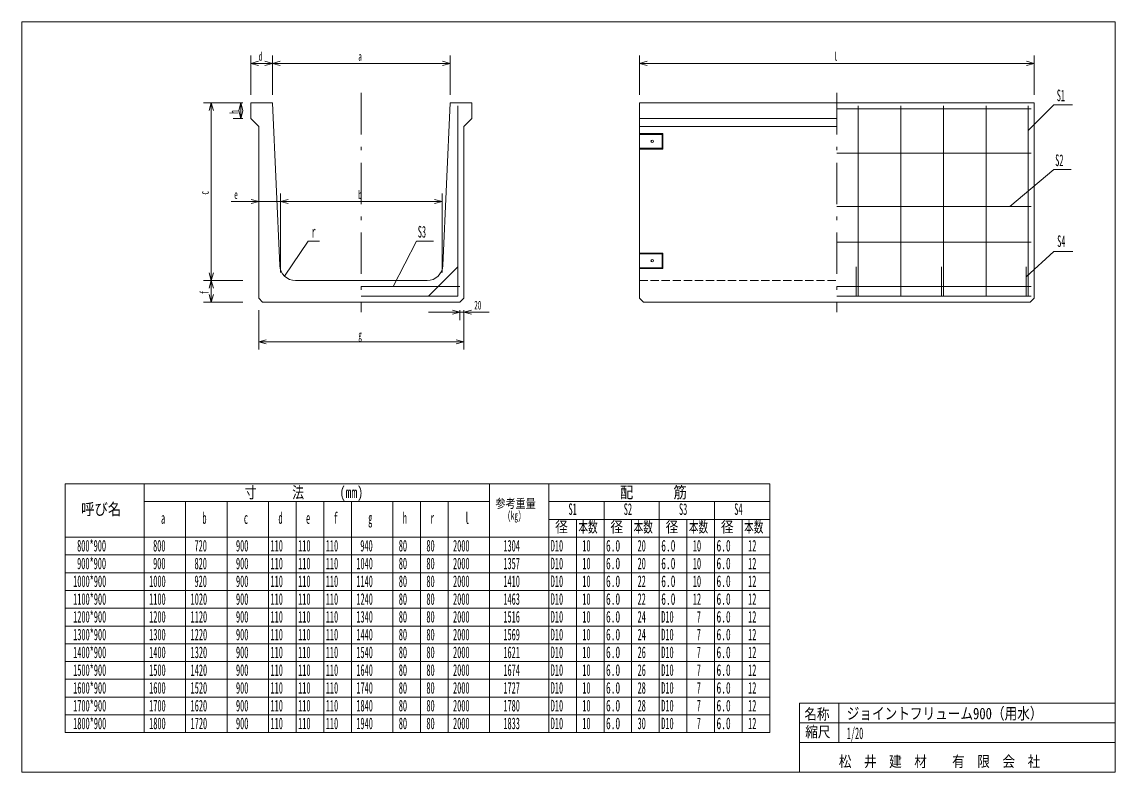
# Model space of a CAD drawing. Units: millimetres, scale not verified. Extents: x 74 to 5614, y 79 to 3879.
import ezdxf
from ezdxf.enums import TextEntityAlignment as Align

# ---------------------------------------------------------------- set-up
doc = ezdxf.new("R2010")
doc.units = ezdxf.units.MM
doc.header["$LTSCALE"] = 7
doc.linetypes.add('USER1', pattern=[50.5, 30, -9, 2.5, -9])
doc.linetypes.add('USER2', pattern=[8, 6, -2])
doc.layers.add('1', color=7, linetype='Continuous', lineweight=18)
doc.styles.add('ＭＳ ゴシック', font='')
doc.styles.get('ＭＳ ゴシック').set_extended_font_data('MS Gothic')

msp = doc.modelspace()

# ---------------------------------------------------------------- linework, layer by layer
at = {"layer": '1'}
for p, q in [((73.5, 3879), (5613.5, 3879)), ((73.5, 79), (73.5, 3879)), ((5613.5, 3879), (5613.5, 79)), ((1233.5, 3709), (1233.5, 3509)), ((1233.5, 3669), (1272.137, 3679.353)), ((1343.5, 3669), (1233.5, 3669)), ((1233.5, 3669), (1272.137, 3658.647)), ((1343.5, 3669), (1304.863, 3679.353)), ((1343.5, 3669), (1304.863, 3658.647)), ((1343.5, 3709), (1343.5, 3509)), ((1343.5, 3709), (1343.5, 3509)), ((1343.5, 3669), (1382.137, 3679.353)), ((1343.5, 3669), (2243.5, 3669)), ((1343.5, 3669), (1382.137, 3658.647)), ((2243.5, 3669), (2204.863, 3679.353)), ((2243.5, 3669), (2204.863, 3658.647)), ((2243.5, 3709), (2243.5, 3509)), ((3203.5, 3709), (3203.5, 3509)), ((3203.5, 3669), (3242.137, 3679.353)), ((3203.5, 3669), (5203.5, 3669)), ((3203.5, 3669), (3242.137, 3658.647)), ((5203.5, 3669), (5164.863, 3679.353)), ((5203.5, 3669), (5164.863, 3658.647)), ((5203.5, 3709), (5203.5, 3509)), ((993.5, 3469), (1193.5, 3469)), ((1033.5, 3469), (1023.147, 3430.363)), ((1033.5, 3469), (1033.5, 2569)), ((1033.5, 3469), (1043.853, 3430.363)), ((1143.5, 3469), (1193.5, 3469)), ((1183.5, 3469), (1173.147, 3430.363)), ((1183.5, 3469), (1183.5, 3389)), ((1183.5, 3469), (1193.853, 3430.363)), ((1233.5, 3469), (1343.5, 3469)), ((1233.5, 3469), (1233.5, 3389)), ((1380.102, 2645.448), (1343.5, 3469)), ((2243.5, 3469), (2206.898, 2645.448)), ((2243.5, 3469), (2353.5, 3469)), ((2283.5, 2489), (2283.5, 3454)), ((2353.5, 3389), (2353.5, 3469)), ((3203.5, 3469), (5203.5, 3469)), ((3203.5, 3469), (3203.5, 2479)), ((4203.5, 3439), (5188.5, 3439)), ((4311.5, 2489), (4311.5, 3454)), ((4527.5, 3454), (4527.5, 2489)), ((4743.5, 2489), (4743.5, 3454)), ((4959.5, 3454), (4959.5, 2489)), ((5173.5, 3328.744), (5303.5, 3459.645)), ((5173.5, 2489), (5173.5, 3454)), ((5203.5, 3469), (5203.5, 2479)), ((5303.5, 3459.645), (5397.771, 3459.645)), ((1143.5, 3389), (1193.5, 3389)), ((1183.5, 3389), (1173.147, 3427.637)), ((1183.5, 3389), (1193.853, 3427.637)), ((1233.5, 3389), (1273.5, 3349)), ((2313.5, 3349), (2353.5, 3389)), ((3203.5, 3389), (4203.5, 3389)), ((1273.5, 3349), (1273.5, 2479)), ((2313.5, 3349), (2313.5, 2479)), ((3203.5, 3349), (4203.5, 3349)), ((3203.5, 3313), (3321.5, 3313)), ((3317.5, 3309), (3203.5, 3309)), ((3317.5, 3239), (3317.5, 3309)), ((3321.5, 3313), (3321.5, 3235)), ((3203.5, 3239), (3317.5, 3239)), ((3321.5, 3235), (3203.5, 3235)), ((5188.5, 3214), (4203.5, 3214)), ((5079.86, 2944), (5303.5, 3131.141)), ((5303.5, 3131.141), (5389.86, 3131.141)), ((1273.5, 3009), (1273.5, 2609)), ((1383.5, 3009), (1383.5, 2609)), ((1383.5, 3009), (1383.5, 2609)), ((2203.5, 3009), (2203.5, 2609)), ((1543.5, 2969), (1134.564, 2969)), ((1273.5, 2969), (1234.863, 2979.353)), ((1273.5, 2969), (1234.863, 2958.647)), ((1383.5, 2969), (1422.137, 2979.353)), ((1383.5, 2969), (1422.137, 2979.353)), ((1383.5, 2969), (2203.5, 2969)), ((1383.5, 2969), (1422.137, 2958.647)), ((1383.5, 2969), (1422.137, 2958.647)), ((2203.5, 2969), (2164.863, 2979.353)), ((2203.5, 2969), (2164.863, 2958.647)), ((4203.5, 2944), (5188.5, 2944)), ((1404.68, 2591.232), (1525.082, 2769)), ((1525.082, 2769), (1582.445, 2769)), ((1955.358, 2539), (2073.014, 2769)), ((2073.014, 2769), (2159.86, 2769)), ((4203.5, 2764), (5188.5, 2764)), ((5163.5, 2588.231), (5303.5, 2715.426)), ((5303.5, 2715.426), (5399.86, 2715.426)), ((3203.5, 2708), (3321.5, 2708)), ((3317.5, 2704), (3203.5, 2704)), ((3317.5, 2634), (3317.5, 2704)), ((3321.5, 2630), (3321.5, 2708)), ((1033.5, 2569), (1023.147, 2607.637)), ((1033.5, 2569), (1043.853, 2607.637)), ((2133.5, 2489), (2283.5, 2639)), ((3203.5, 2634), (3317.5, 2634)), ((3203.5, 2630), (3321.5, 2630)), ((4301.5, 2489), (4301.5, 2639)), ((4733.5, 2489), (4733.5, 2639)), ((5163.5, 2489), (5163.5, 2639)), ((993.5, 2569), (1193.5, 2569)), ((993.5, 2569), (1193.5, 2569)), ((1033.5, 2569), (1023.147, 2530.363)), ((1033.5, 2569), (1033.5, 2459)), ((1033.5, 2569), (1043.853, 2530.363)), ((2126.977, 2569), (1460.023, 2569)), ((1033.5, 2459), (1023.147, 2497.637)), ((1033.5, 2459), (1043.853, 2497.637)), ((1793.5, 2539), (2293.5, 2539)), ((4203.5, 2539), (5188.5, 2539)), ((993.5, 2459), (1193.5, 2459)), ((1273.5, 2479), (1293.5, 2459)), ((1293.5, 2459), (2293.5, 2459)), ((1793.5, 2489), (2283.5, 2489)), ((2293.5, 2459), (2313.5, 2479)), ((3203.5, 2479), (3223.5, 2459)), ((3223.5, 2459), (5183.5, 2459)), ((5188.5, 2489), (4203.5, 2489)), ((5203.5, 2479), (5183.5, 2459)), ((1273.5, 2219), (1273.5, 2419)), ((2440.969, 2409), (2133.5, 2409)), ((2293.5, 2409), (2254.863, 2419.353)), ((2293.5, 2409), (2254.863, 2398.647)), ((2293.5, 2369), (2293.5, 2419)), ((2313.5, 2409), (2352.137, 2419.353)), ((2313.5, 2219), (2313.5, 2419)), ((2313.5, 2369), (2313.5, 2419)), ((2313.5, 2409), (2352.137, 2398.647)), ((1273.5, 2259), (1312.137, 2269.353)), ((1273.5, 2259), (2313.5, 2259)), ((1273.5, 2259), (1312.137, 2248.647)), ((2313.5, 2259), (2274.863, 2269.353)), ((2313.5, 2259), (2274.863, 2248.647)), ((343.5, 1539), (293.5, 1539)), ((293.5, 1539), (293.5, 729)), ((343.5, 1539), (1113.5, 1539)), ((693.5, 1539), (693.5, 729)), ((1183.5, 1539), (1113.5, 1539)), ((1183.5, 1539), (3583.5, 1539)), ((2443.5, 1539), (2443.5, 1179)), ((2743.5, 1539), (2743.5, 1179)), ((3583.5, 1539), (3863.5, 1539)), ((3863.5, 1539), (3863.5, 729)), ((693.5, 1449), (833.5, 1449)), ((903.5, 1449), (693.5, 1449)), ((903.5, 1449), (1008.5, 1449)), ((903.5, 1449), (903.5, 729)), ((973.5, 1449), (1113.5, 1449)), ((1183.5, 1449), (1113.5, 1449)), ((1113.5, 1449), (1113.5, 729)), ((1183.5, 1449), (1743.5, 1449)), ((1323.5, 1449), (1323.5, 279)), ((1463.5, 1449), (1463.5, 279)), ((1603.5, 1449), (1603.5, 279)), ((1953.5, 1449), (1743.5, 1449)), ((1743.5, 1449), (1743.5, 279)), ((1813.5, 1449), (2093.5, 1449)), ((1953.5, 1449), (1953.5, 279)), ((2093.5, 1449), (2233.5, 1449)), ((2093.5, 1449), (2093.5, 279)), ((2233.5, 1449), (2443.5, 1449)), ((2233.5, 1449), (2233.5, 729)), ((2743.5, 1449), (3303.5, 1449)), ((3023.5, 1449), (3023.5, 1359)), ((3303.5, 1449), (3583.5, 1449)), ((3303.5, 1449), (3303.5, 1359)), ((3583.5, 1449), (3863.5, 1449)), ((3583.5, 729), (3583.5, 1449)), ((2743.5, 1359), (2813.5, 1359)), ((2813.5, 1359), (3303.5, 1359)), ((2883.5, 1359), (2883.5, 1179)), ((3023.5, 1359), (3023.5, 1179)), ((3163.5, 1359), (3163.5, 1179)), ((3303.5, 1359), (3583.5, 1359)), ((3303.5, 1359), (3303.5, 1179)), ((3443.5, 1359), (3443.5, 729)), ((3583.5, 1359), (3863.5, 1359)), ((3723.5, 1359), (3723.5, 729)), ((343.5, 1269), (293.5, 1269)), ((343.5, 1269), (833.5, 1269)), ((693.5, 1269), (903.5, 1269)), ((903.5, 1269), (1008.5, 1269)), ((973.5, 1269), (1113.5, 1269)), ((1183.5, 1269), (1113.5, 1269)), ((1183.5, 1269), (1743.5, 1269)), ((1953.5, 1269), (1743.5, 1269)), ((1813.5, 1269), (2093.5, 1269)), ((2093.5, 1269), (2233.5, 1269)), ((2233.5, 1269), (2443.5, 1269)), ((2443.5, 1269), (2743.5, 1269)), ((2743.5, 1269), (3303.5, 1269)), ((3303.5, 1269), (3583.5, 1269)), ((3583.5, 1269), (3863.5, 1269)), ((293.5, 1179), (3863.5, 1179)), ((2443.5, 1179), (2443.5, 729)), ((2743.5, 1179), (2743.5, 729)), ((2883.5, 1179), (2883.5, 729)), ((3023.5, 1179), (3023.5, 729)), ((3163.5, 1179), (3163.5, 729)), ((3303.5, 729), (3303.5, 1179)), ((293.5, 1089), (3863.5, 1089)), ((293.5, 999), (3863.5, 999)), ((293.5, 909), (3863.5, 909)), ((293.5, 819), (3863.5, 819)), ((293.5, 729), (293.5, 549)), ((293.5, 729), (3863.5, 729)), ((693.5, 729), (693.5, 549)), ((903.5, 729), (903.5, 549)), ((1113.5, 549), (1113.5, 729)), ((2233.5, 729), (2233.5, 549)), ((2443.5, 729), (2443.5, 549)), ((2743.5, 549), (2743.5, 729)), ((2883.5, 549), (2883.5, 729)), ((3023.5, 729), (3023.5, 369)), ((3163.5, 549), (3163.5, 729)), ((3303.5, 729), (3303.5, 549)), ((3443.5, 549), (3443.5, 729)), ((3583.5, 729), (3583.5, 549)), ((3723.5, 729), (3723.5, 549)), ((3863.5, 549), (3863.5, 729)), ((293.5, 639), (3863.5, 639)), ((3023.5, 549), (3023.5, 639)), ((293.5, 549), (293.5, 369)), ((293.5, 549), (3863.5, 549)), ((693.5, 549), (693.5, 369)), ((903.5, 549), (903.5, 369)), ((1113.5, 549), (1113.5, 369)), ((2233.5, 549), (2233.5, 369)), ((2443.5, 549), (2443.5, 369)), ((2743.5, 549), (2743.5, 369)), ((2883.5, 549), (2883.5, 369)), ((3023.5, 549), (3023.5, 369)), ((3163.5, 549), (3163.5, 369)), ((3303.5, 549), (3303.5, 369)), ((3443.5, 549), (3443.5, 369)), ((3583.5, 549), (3583.5, 369)), ((3723.5, 549), (3723.5, 369)), ((3863.5, 549), (3863.5, 369)), ((293.5, 459), (3863.5, 459)), ((4013.5, 429), (4013.5, 229)), ((4013.5, 429), (5336, 429)), ((4213.5, 429), (4213.5, 229)), ((5336, 429), (5613.5, 429)), ((293.5, 369), (293.5, 279)), ((293.5, 369), (3863.5, 369)), ((693.5, 369), (693.5, 279)), ((903.5, 369), (903.5, 279)), ((1113.5, 369), (1113.5, 279)), ((2233.5, 369), (2233.5, 279)), ((2443.5, 369), (2443.5, 279)), ((2743.5, 369), (2743.5, 279)), ((2883.5, 369), (2883.5, 279)), ((3023.5, 369), (3023.5, 279)), ((3163.5, 369), (3163.5, 279)), ((3303.5, 369), (3303.5, 279)), ((3443.5, 369), (3443.5, 279)), ((3583.5, 369), (3583.5, 279)), ((3723.5, 369), (3723.5, 279)), ((3863.5, 279), (3863.5, 369)), ((293.5, 279), (3863.5, 279)), ((4413.5, 329), (4013.5, 329)), ((4413.5, 329), (5613.5, 329)), ((4013.5, 229), (4013.5, 79)), ((4013.5, 229), (5613.5, 229)), ((5613.5, 79), (73.5, 79))]:
    msp.add_line(p, q, dxfattribs=at)
at = {"layer": '1', "linetype": 'USER1'}
for p, q in [((1793.5, 3519), (1793.5, 2409)), ((4203.5, 3519), (4203.5, 2409))]:
    msp.add_line(p, q, dxfattribs=at)
at = {"layer": '1', "linetype": 'USER2'}
msp.add_line((3203.5, 2569), (4203.5, 2569), dxfattribs=at)
at = {"layer": '1'}
for centre in [(3267.5, 3274), (3267.5, 2669)]:
    msp.add_circle(centre, 6, dxfattribs=at)
for centre, start, end in [((1460.023, 2649), 182.5448, 270), ((2126.977, 2649), 270, 357.4552)]:
    msp.add_arc(centre, 80, start, end, dxfattribs=at)

# ---------------------------------------------------------------- texts
at = {"layer": '1', "style": 'ＭＳ ゴシック'}
for s, height, width, p in [('d', 43.99, 0.5, (1273.5, 3669)), ('a', 43.99, 0.5, (1778.5, 3669)), ('l', 43.99, 0.5, (4188.5, 3669)), ('S1', 58.65, 0.5, (5317.771, 3459.645)), ('S2', 58.65, 0.5, (5309.86, 3131.141)), ('e', 43.99, 0.5, (1149.564, 2969)), ('b', 43.99, 0.5, (1778.5, 2969)), ('r', 58.65, 0.5, (1542.445, 2769)), ('S3', 58.65, 0.5, (2079.86, 2769)), ('S4', 58.65, 0.5, (5319.86, 2721.141)), ('20', 43.99, 0.5, (2365.969, 2409)), ('g', 43.99, 0.5, (1778.5, 2259)), ('寸\u3000\u3000\u3000法\u3000\u3000\u3000(mm)', 58.65, 0.75, (1203.5, 1449)), ('配\u3000\u3000\u3000筋', 58.65, 0.85, (3103.5, 1449)), ('呼び名', 58.65, 0.85, (373.5, 1364)), ('参考重量', 43.99, 0.85, (2473.5, 1404)), ('S1', 58.65, 0.5, (2843.5, 1364)), ('S2', 58.65, 0.5, (3123.5, 1364)), ('S3', 58.65, 0.5, (3403.5, 1364)), ('S4', 58.65, 0.5, (3683.5, 1364)), ('b', 58.65, 0.5, (988.5, 1319)), ('d', 58.65, 0.5, (1373.5, 1319)), ('f', 58.65, 0.5, (1653.5, 1319)), ('h', 58.65, 0.5, (2003.5, 1319)), ('l', 58.65, 0.5, (2318.5, 1319)), ('(kg)', 43.99, 0.5, (2533.5, 1344)), ('a', 58.65, 0.5, (778.5, 1319)), ('c', 58.65, 0.5, (1198.5, 1319)), ('e', 58.65, 0.5, (1513.5, 1319)), ('g', 58.65, 0.5, (1828.5, 1319)), ('r', 58.65, 0.5, (2143.5, 1319)), ('径', 54.99, 0.85, (2776, 1276.5)), ('本数', 54.99, 0.65, (2893.5, 1276.5)), ('径', 54.99, 0.85, (3056, 1276.5)), ('本数', 54.99, 0.65, (3173.5, 1276.5)), ('径', 54.99, 0.85, (3336, 1276.5)), ('本数', 54.99, 0.65, (3453.5, 1276.5)), ('径', 54.99, 0.85, (3616, 1276.5)), ('本数', 54.99, 0.65, (3733.5, 1276.5)), ('800*900', 58.65, 0.5, (353.5, 1179)), ('800', 58.65, 0.5, (738.5, 1179)), ('720', 58.65, 0.5, (948.5, 1179)), ('900', 58.65, 0.5, (1158.5, 1179)), ('110', 58.65, 0.5, (1333.5, 1179)), ('110', 58.65, 0.5, (1473.5, 1179)), ('110', 58.65, 0.5, (1613.5, 1179)), ('940', 58.65, 0.5, (1788.5, 1179)), ('80', 58.65, 0.5, (1983.5, 1179)), ('80', 58.65, 0.5, (2123.5, 1179)), ('2000', 58.65, 0.5, (2258.5, 1179)), ('1304', 58.65, 0.5, (2513.5, 1179)), ('D10', 58.65, 0.5, (2753.5, 1179)), ('10', 58.65, 0.5, (2913.5, 1179)), ('6.0', 58.65, 0.6, (3033.5, 1179)), ('20', 58.65, 0.5, (3193.5, 1179)), ('6.0', 58.65, 0.6, (3313.5, 1179)), ('10', 58.65, 0.5, (3473.5, 1179)), ('6.0', 58.65, 0.6, (3593.5, 1179)), ('12', 58.65, 0.5, (3753.5, 1179)), ('900*900', 58.65, 0.5, (353.5, 1089)), ('900', 58.65, 0.5, (738.5, 1089)), ('820', 58.65, 0.5, (948.5, 1089)), ('900', 58.65, 0.5, (1158.5, 1089)), ('110', 58.65, 0.5, (1333.5, 1089)), ('110', 58.65, 0.5, (1473.5, 1089)), ('110', 58.65, 0.5, (1613.5, 1089)), ('1040', 58.65, 0.5, (1768.5, 1089)), ('80', 58.65, 0.5, (1983.5, 1089)), ('80', 58.65, 0.5, (2123.5, 1089)), ('2000', 58.65, 0.5, (2258.5, 1089)), ('1357', 58.65, 0.5, (2513.5, 1089)), ('D10', 58.65, 0.5, (2753.5, 1089)), ('10', 58.65, 0.5, (2913.5, 1089)), ('6.0', 58.65, 0.6, (3033.5, 1089)), ('20', 58.65, 0.5, (3193.5, 1089)), ('6.0', 58.65, 0.6, (3313.5, 1089)), ('10', 58.65, 0.5, (3473.5, 1089)), ('6.0', 58.65, 0.6, (3593.5, 1089)), ('12', 58.65, 0.5, (3753.5, 1089)), ('1000*900', 58.65, 0.5, (333.5, 999)), ('1000', 58.65, 0.5, (718.5, 999)), ('920', 58.65, 0.5, (948.5, 999)), ('900', 58.65, 0.5, (1158.5, 999)), ('110', 58.65, 0.5, (1333.5, 999)), ('110', 58.65, 0.5, (1473.5, 999)), ('110', 58.65, 0.5, (1613.5, 999)), ('1140', 58.65, 0.5, (1768.5, 999)), ('80', 58.65, 0.5, (1983.5, 999)), ('80', 58.65, 0.5, (2123.5, 999)), ('2000', 58.65, 0.5, (2258.5, 999)), ('1410', 58.65, 0.5, (2513.5, 999)), ('D10', 58.65, 0.5, (2753.5, 999)), ('10', 58.65, 0.5, (2913.5, 999)), ('6.0', 58.65, 0.6, (3033.5, 999)), ('22', 58.65, 0.5, (3193.5, 999)), ('6.0', 58.65, 0.6, (3313.5, 999)), ('10', 58.65, 0.5, (3473.5, 999)), ('6.0', 58.65, 0.6, (3593.5, 999)), ('12', 58.65, 0.5, (3753.5, 999)), ('1100*900', 58.65, 0.5, (333.5, 909)), ('1100', 58.65, 0.5, (718.5, 909)), ('1020', 58.65, 0.5, (928.5, 909)), ('900', 58.65, 0.5, (1158.5, 909)), ('110', 58.65, 0.5, (1333.5, 909)), ('110', 58.65, 0.5, (1473.5, 909)), ('110', 58.65, 0.5, (1613.5, 909)), ('1240', 58.65, 0.5, (1768.5, 909)), ('80', 58.65, 0.5, (1983.5, 909)), ('80', 58.65, 0.5, (2123.5, 909)), ('2000', 58.65, 0.5, (2258.5, 909)), ('1463', 58.65, 0.5, (2513.5, 909)), ('D10', 58.65, 0.5, (2753.5, 909)), ('10', 58.65, 0.5, (2913.5, 909)), ('6.0', 58.65, 0.6, (3033.5, 909)), ('22', 58.65, 0.5, (3193.5, 909)), ('6.0', 58.65, 0.6, (3313.5, 909)), ('12', 58.65, 0.5, (3473.5, 909)), ('6.0', 58.65, 0.6, (3593.5, 909)), ('12', 58.65, 0.5, (3753.5, 909)), ('1200*900', 58.65, 0.5, (333.5, 819)), ('1200', 58.65, 0.5, (718.5, 819)), ('1120', 58.65, 0.5, (928.5, 819)), ('900', 58.65, 0.5, (1158.5, 819)), ('110', 58.65, 0.5, (1333.5, 819)), ('110', 58.65, 0.5, (1473.5, 819)), ('110', 58.65, 0.5, (1613.5, 819)), ('1340', 58.65, 0.5, (1768.5, 819)), ('80', 58.65, 0.5, (1983.5, 819)), ('80', 58.65, 0.5, (2123.5, 819)), ('2000', 58.65, 0.5, (2258.5, 819)), ('1516', 58.65, 0.5, (2513.5, 819)), ('D10', 58.65, 0.5, (2753.5, 819)), ('10', 58.65, 0.5, (2913.5, 819)), ('6.0', 58.65, 0.6, (3033.5, 819)), ('24', 58.65, 0.5, (3193.5, 819)), ('D10', 58.65, 0.5, (3313.5, 819)), ('7', 58.65, 0.5, (3493.5, 819)), ('6.0', 58.65, 0.6, (3593.5, 819)), ('12', 58.65, 0.5, (3753.5, 819)), ('1300*900', 58.65, 0.5, (333.5, 729)), ('1300', 58.65, 0.5, (718.5, 729)), ('1220', 58.65, 0.5, (928.5, 729)), ('900', 58.65, 0.5, (1158.5, 729)), ('110', 58.65, 0.5, (1333.5, 729)), ('110', 58.65, 0.5, (1473.5, 729)), ('110', 58.65, 0.5, (1613.5, 729)), ('1440', 58.65, 0.5, (1768.5, 729)), ('80', 58.65, 0.5, (1983.5, 729)), ('80', 58.65, 0.5, (2123.5, 729)), ('2000', 58.65, 0.5, (2258.5, 729)), ('1569', 58.65, 0.5, (2513.5, 729)), ('D10', 58.65, 0.5, (2753.5, 729)), ('10', 58.65, 0.5, (2913.5, 729)), ('6.0', 58.65, 0.6, (3033.5, 729)), ('24', 58.65, 0.5, (3193.5, 729)), ('D10', 58.65, 0.5, (3313.5, 729)), ('7', 58.65, 0.5, (3493.5, 729)), ('6.0', 58.65, 0.6, (3593.5, 729)), ('12', 58.65, 0.5, (3753.5, 729)), ('1400*900', 58.65, 0.5, (333.5, 639)), ('1400', 58.65, 0.5, (718.5, 639)), ('1320', 58.65, 0.5, (928.5, 639)), ('900', 58.65, 0.5, (1158.5, 639)), ('110', 58.65, 0.5, (1333.5, 639)), ('110', 58.65, 0.5, (1473.5, 639)), ('110', 58.65, 0.5, (1613.5, 639)), ('1540', 58.65, 0.5, (1768.5, 639)), ('80', 58.65, 0.5, (1983.5, 639)), ('80', 58.65, 0.5, (2123.5, 639)), ('2000', 58.65, 0.5, (2258.5, 639)), ('1621', 58.65, 0.5, (2513.5, 639)), ('D10', 58.65, 0.5, (2753.5, 639)), ('10', 58.65, 0.5, (2913.5, 639)), ('6.0', 58.65, 0.6, (3033.5, 639)), ('26', 58.65, 0.5, (3193.5, 639)), ('D10', 58.65, 0.5, (3313.5, 639)), ('7', 58.65, 0.5, (3493.5, 639)), ('6.0', 58.65, 0.6, (3593.5, 639)), ('12', 58.65, 0.5, (3753.5, 639)), ('1500*900', 58.65, 0.5, (333.5, 549)), ('1500', 58.65, 0.5, (718.5, 549)), ('1420', 58.65, 0.5, (928.5, 549)), ('900', 58.65, 0.5, (1158.5, 549)), ('110', 58.65, 0.5, (1333.5, 549)), ('110', 58.65, 0.5, (1473.5, 549)), ('110', 58.65, 0.5, (1613.5, 549)), ('1640', 58.65, 0.5, (1768.5, 549)), ('80', 58.65, 0.5, (1983.5, 549)), ('80', 58.65, 0.5, (2123.5, 549)), ('2000', 58.65, 0.5, (2258.5, 549)), ('1674', 58.65, 0.5, (2513.5, 549)), ('D10', 58.65, 0.5, (2753.5, 549)), ('10', 58.65, 0.5, (2913.5, 549)), ('6.0', 58.65, 0.6, (3033.5, 549)), ('26', 58.65, 0.5, (3193.5, 549)), ('D10', 58.65, 0.5, (3313.5, 549)), ('7', 58.65, 0.5, (3493.5, 549)), ('6.0', 58.65, 0.6, (3593.5, 549)), ('12', 58.65, 0.5, (3753.5, 549)), ('1600*900', 58.65, 0.5, (333.5, 459)), ('1600', 58.65, 0.5, (718.5, 459)), ('1520', 58.65, 0.5, (928.5, 459)), ('900', 58.65, 0.5, (1158.5, 459)), ('110', 58.65, 0.5, (1333.5, 459)), ('110', 58.65, 0.5, (1473.5, 459)), ('110', 58.65, 0.5, (1613.5, 459)), ('1740', 58.65, 0.5, (1768.5, 459)), ('80', 58.65, 0.5, (1983.5, 459)), ('80', 58.65, 0.5, (2123.5, 459)), ('2000', 58.65, 0.5, (2258.5, 459)), ('1727', 58.65, 0.5, (2513.5, 459)), ('D10', 58.65, 0.5, (2753.5, 459)), ('10', 58.65, 0.5, (2913.5, 459)), ('6.0', 58.65, 0.6, (3033.5, 459)), ('28', 58.65, 0.5, (3193.5, 459)), ('D10', 58.65, 0.5, (3313.5, 459)), ('7', 58.65, 0.5, (3493.5, 459)), ('6.0', 58.65, 0.6, (3593.5, 459)), ('6.0', 58.65, 0.6, (3593.5, 459)), ('12', 58.65, 0.5, (3753.5, 459)), ('1700*900', 58.65, 0.5, (333.5, 369)), ('1700', 58.65, 0.5, (718.5, 369)), ('1620', 58.65, 0.5, (928.5, 369)), ('900', 58.65, 0.5, (1158.5, 369)), ('110', 58.65, 0.5, (1333.5, 369)), ('110', 58.65, 0.5, (1473.5, 369)), ('110', 58.65, 0.5, (1473.5, 369)), ('110', 58.65, 0.5, (1613.5, 369)), ('110', 58.65, 0.5, (1613.5, 369)), ('1840', 58.65, 0.5, (1768.5, 369)), ('80', 58.65, 0.5, (1983.5, 369)), ('80', 58.65, 0.5, (1983.5, 369)), ('80', 58.65, 0.5, (2123.5, 369)), ('80', 58.65, 0.5, (2123.5, 369)), ('2000', 58.65, 0.5, (2258.5, 369)), ('1780', 58.65, 0.5, (2513.5, 369)), ('D10', 58.65, 0.5, (2753.5, 369)), ('10', 58.65, 0.5, (2913.5, 369)), ('6.0', 58.65, 0.6, (3033.5, 369)), ('28', 58.65, 0.5, (3193.5, 369)), ('D10', 58.65, 0.5, (3313.5, 369)), ('7', 58.65, 0.5, (3493.5, 369)), ('6.0', 58.65, 0.6, (3593.5, 369)), ('6.0', 58.65, 0.6, (3593.5, 369)), ('6.0', 58.65, 0.6, (3593.5, 369)), ('12', 58.65, 0.5, (3753.5, 369)), ('名称', 54.99, 0.85, (4038.5, 329)), ('ジョイントフリューム900（用水）', 58.65, 0.8, (4253.5, 329)), ('1800*900', 58.65, 0.5, (333.5, 279)), ('1800', 58.65, 0.5, (718.5, 279)), ('1720', 58.65, 0.5, (928.5, 279)), ('900', 58.65, 0.5, (1158.5, 279)), ('110', 58.65, 0.5, (1333.5, 279)), ('110', 58.65, 0.5, (1473.5, 279)), ('110', 58.65, 0.5, (1613.5, 279)), ('1940', 58.65, 0.5, (1768.5, 279)), ('80', 58.65, 0.5, (1983.5, 279)), ('80', 58.65, 0.5, (2123.5, 279)), ('2000', 58.65, 0.5, (2258.5, 279)), ('1833', 58.65, 0.5, (2513.5, 279)), ('D10', 58.65, 0.5, (2753.5, 279)), ('10', 58.65, 0.5, (2913.5, 279)), ('6.0', 58.65, 0.6, (3033.5, 279)), ('30', 58.65, 0.5, (3193.5, 279)), ('D10', 58.65, 0.5, (3313.5, 279)), ('7', 58.65, 0.5, (3493.5, 279)), ('6.0', 58.65, 0.6, (3593.5, 279)), ('12', 58.65, 0.5, (3753.5, 279)), ('縮尺', 54.99, 0.85, (4043.5, 239)), ('1/20', 58.65, 0.5, (4253.5, 229)), ('松\u3000井\u3000建\u3000材\u3000\u3000有\u3000限\u3000会\u3000社', 54.99, 0.85, (4213.5, 89))]:
    msp.add_text(s, height=height, dxfattribs=dict(at, width=width)).set_placement(p, align=Align.BOTTOM_LEFT)
at = {"layer": '1', "style": 'ＭＳ ゴシック', "width": 0.5}
for s, p in [('h', (1183.5, 3414)), ('c', (1033.5, 3004)), ('f', (1033.5, 2499))]:
    msp.add_text(s, height=43.99, rotation=90, dxfattribs=at).set_placement(p, align=Align.BOTTOM_LEFT)

doc.saveas('drawing.dxf')
